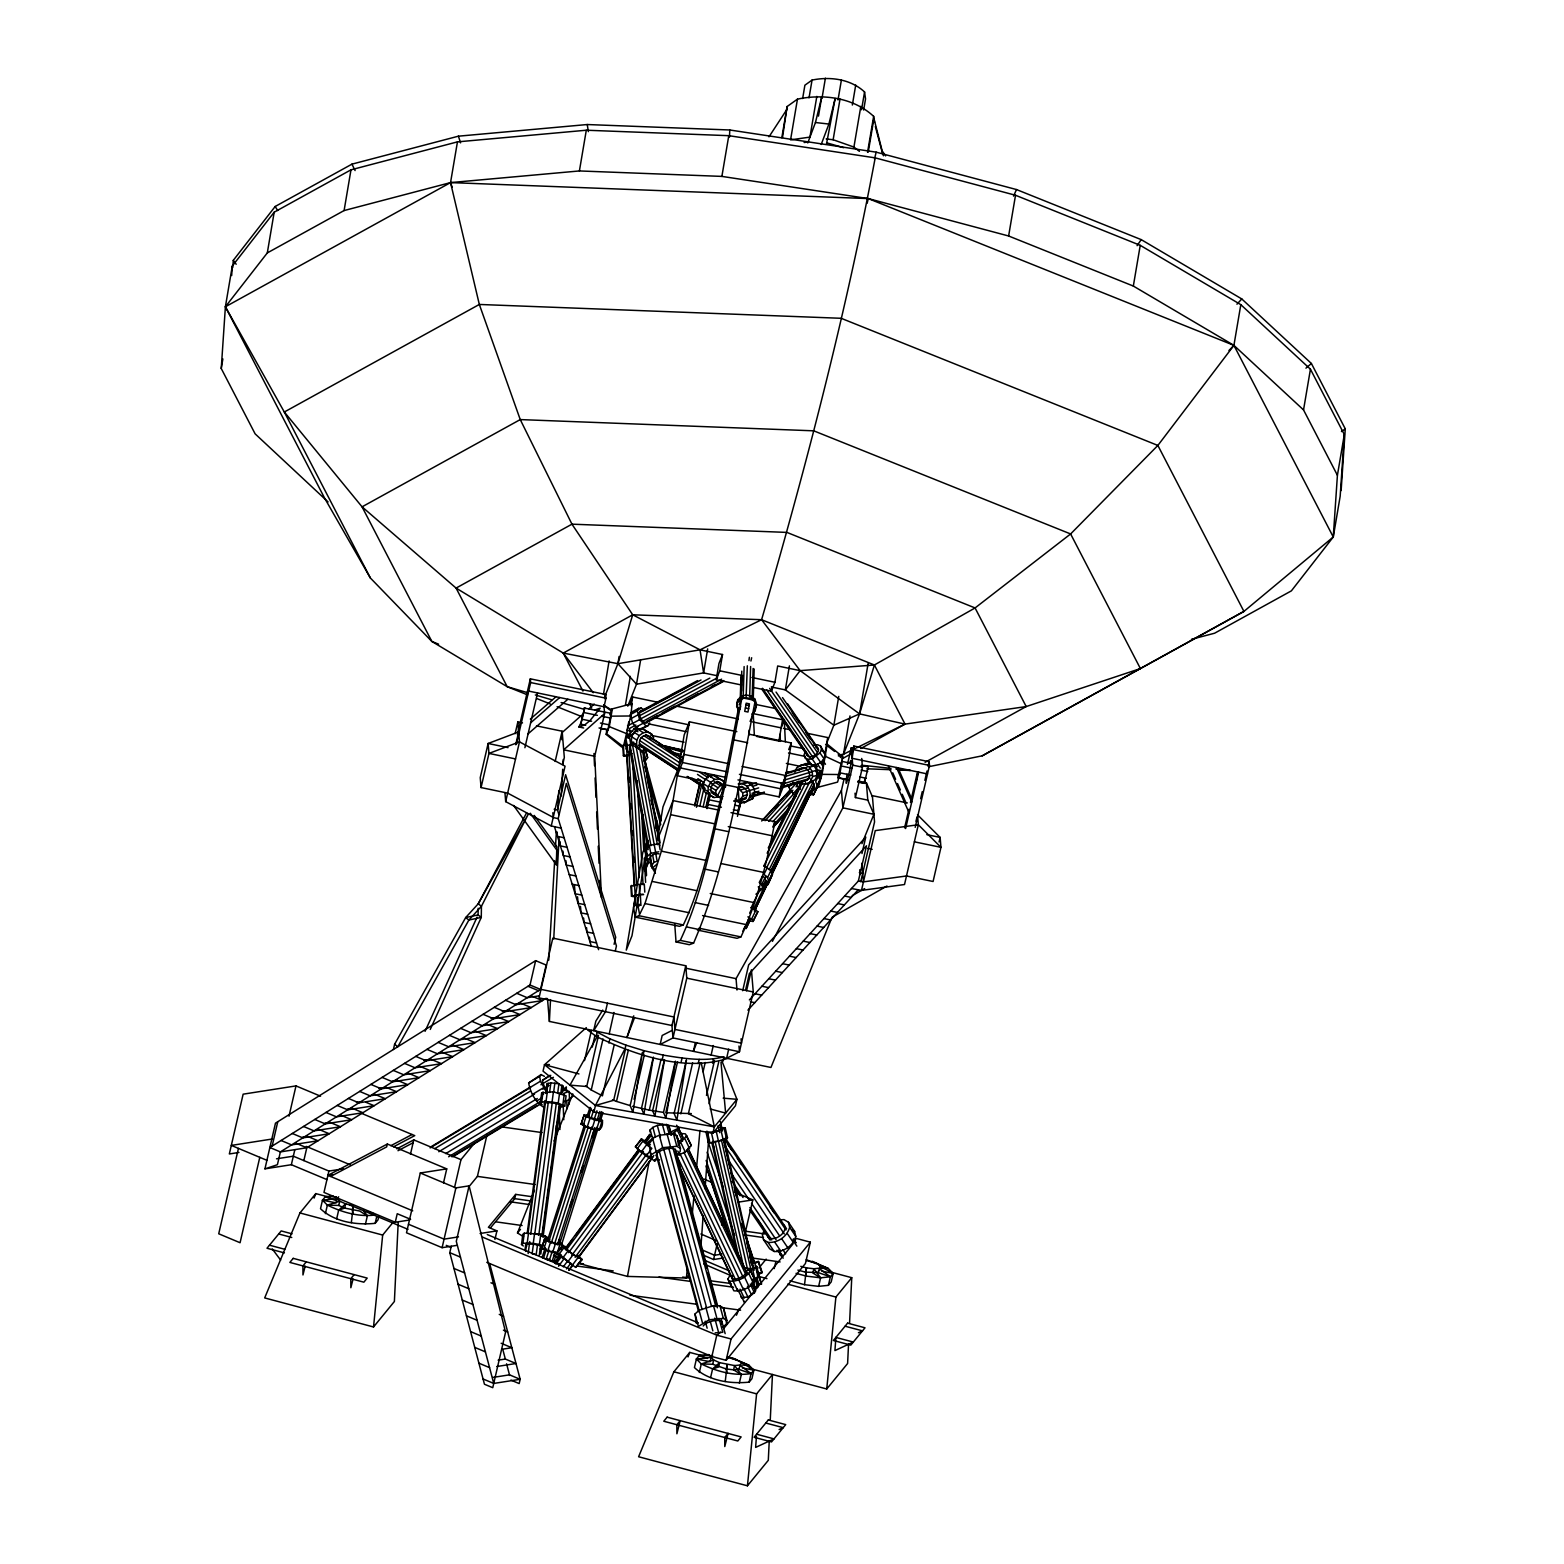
<?xml version="1.0" encoding="UTF-8"?>
<svg xmlns="http://www.w3.org/2000/svg" width="1564" height="1564" viewBox="0 0 1564 1564"><rect width="100%" height="100%" fill="white"/><g stroke="black" fill="none" stroke-linecap="round" stroke-linejoin="round"><path stroke-width="1.5" d="M430.256 1029.425L481.282 917.403L478.076 914.92L478.173 908.254M738.267 708.629L738.169 711.288L736.742 704.211L737.837 699.714L741.297 696.312L746.165 694.963L751.15 696L754.923 699.147L756.448 703.565L755.236 710.74L751.795 714.122M736.644 706.869L737.837 699.714M740.222 699.89L740.965 676.469M740.886 699.264L741.786 671.152M737.758 702.373L741.219 698.991L741.297 696.312M741.61 691.092L742.059 677.036M743.154 697.036L744.132 666.577M741.219 698.991L746.087 697.642L747.338 665.814M749.664 696.86L750.622 666.499M756.35 706.244L754.826 701.825L751.072 698.678L751.15 696M752.128 698.893L753.105 668.454M753.086 683.703L753.222 679.011M753.222 699.479L754.18 669.021M754.826 701.825L754.923 699.147M755.236 710.74L755.334 708.081M729.489 137.046L729.762 129.988L587.262 124.534L458.408 136.185L351.959 164.142L275.166 206.487L233.271 260.367L232.782 267.483M653.732 737.973L651.641 734.063L642.628 728.746L638.073 729.313L634.046 732.226L631.602 736.703L631.406 741.532L636.568 744.933L638.679 748.843L642.491 750.779L647.046 750.212M636.568 744.933L636.783 740.085L639.226 735.608L643.254 732.695L647.809 732.148L651.641 734.063M718.502 796.956L713.966 797.523L704.953 792.205L702.862 788.295L703.077 783.447L705.52 778.97L709.548 776.057L714.083 775.509L723.096 780.827L725.188 784.737C712.402 837.053 703.37 891.363 680.281 940.394L676.019 941.919L674.749 924.226M710.134 795.587L708.042 791.677L708.257 786.829L710.701 782.371L714.728 779.458L719.264 778.892L723.096 780.827M722.724 792.01L719.714 797.503L715.804 793.652L715.941 790.465L720.202 785.597L723.194 785.226L725.442 787.337M398.194 1222.833L394.382 1301.502L373.522 1326.976L264.687 1297.925L299.956 1212.96L315.811 1193.606L329.613 1197.281M769.234 1441.246L768.295 1460.326L747.436 1485.8L638.601 1456.749L673.889 1371.784L689.744 1352.41L703.526 1356.105M770.27 1419.799L772.46 1374.502L756.605 1393.856L747.436 1485.8M848.529 1344.434L847.61 1363.515L826.73 1388.988L749.488 1368.363M849.565 1322.988L851.754 1277.69L828.783 1271.552M831.618 918.264L770.954 1067.469L549.394 1021.429L550.528 999.611M553.734 938.987L559.091 837.131M561.281 795.9L562.688 769.234M562.942 764.385L563.196 759.537M513.559 805.44L556.334 864.775L557.116 850.503L530.274 813.241M548.769 960.14L554.653 860.826M555.513 846.3L556.373 831.755M557.664 809.957L558.817 790.582M561.828 739.713L562.258 732.441L581.808 715.1M328.088 501.946L255.127 433.854L221.247 368.498L225.392 306.779L232.293 266.056L274.189 212.196L350.981 169.831L457.45 141.874L586.304 130.223L728.785 135.677L875.195 157.866L1015.525 195.265L1140.234 245.333L1240.819 304.667L1310.437 369.202L1344.317 434.557L1340.172 496.277L1333.271 536.999L1291.375 590.86L1214.583 633.225L1191.436 639.305M231.668 275.557L232.293 266.056M928.879 766.673L982.231 755.823L1243.927 611.407L1333.271 536.999L1337.416 475.28L1344.317 434.557M1341.13 490.568L1345.275 428.849L1311.394 363.493L1241.796 298.959L1141.212 239.624L1016.502 189.557L876.153 152.158L729.762 129.988M700.887 1247.094L703.155 1215.482M705.071 1188.738L708.57 1140.136M756.448 1436.417L755.627 1447.404L774.024 1438.88L756.605 1434.227M676.098 1155.307L680.144 1151.651L680.418 1148.367L677.036 1135.894L673.458 1133.841L659.324 1135.21L652.559 1138.24L648.513 1141.896L648.239 1145.18L644.466 1141.564L649.783 1134.389L644.622 1142.072M649.998 1131.945L650.174 1129.794L652.853 1127.39L657.31 1125.376L666.616 1124.496L668.981 1125.845L671.503 1135.171M651.602 1157.634L648.513 1141.896M668.981 1125.845L670.702 1135.014M677.036 1135.894L678.463 1145.415M722.607 1327.386L726.654 1323.731L726.928 1320.446L723.565 1307.973L719.968 1305.94L713.477 1305.686L699.088 1310.319L695.022 1313.975L696.449 1323.496M723.565 1307.973L726.654 1323.731M745.989 704.953L746.145 703.174L749.43 703.859L747.983 712.031L744.699 711.346L745.989 704.953L749.273 705.618M578.465 1263.341L627.457 1276.419L686.42 1278.042L687.3 1268.365M691.972 1217.535L693.986 1195.737M696.645 1166.685L699.988 1130.361M373.522 1326.976L382.672 1235.052L392.76 1222.716M826.73 1388.988L835.899 1297.045L851.754 1277.69M580.694 724.425L584.662 707.866L580.694 724.425L585.132 725.344M630.605 703.976L632.188 703.605L630.722 715.98L623.371 746.712L621.788 747.084L606.206 734.435L606.793 729.586M600.635 728.57L607.888 729.802L611.25 713.38L584.056 708.003M606.206 734.435L609.315 726.654L612.326 708.903L609.764 714.787M824.756 755.51L822.019 770.857L818.93 778.637M827.18 744.132L842.761 756.781L839.751 774.532L837.581 782.098L816.779 787.611L818.363 787.239L822.058 774.356L827.18 744.132L825.597 744.503M848.802 780.143L837.718 777.836L841.686 761.257L852.165 763.701M857.659 781.98L864.306 783.369L864.872 778.657M864.306 783.369L868.274 766.79L861.021 765.558M748.941 660.594L749.371 657.271M523.334 1246L521.477 1244.494L522.845 1234.27L524.253 1233.175L540.792 1234.231L547.283 1237.202L545.856 1238.297M542.141 1104.634L540.284 1103.148L541.652 1092.904L553.421 1091.789L566.09 1095.836L564.721 1106.08L558.993 1107.586M521.477 1244.494L522.904 1243.4L524.253 1233.175M540.284 1103.148L541.691 1102.053L543.06 1091.809M525.015 1249.753L525.66 1244.944M527.244 1232.921L544.839 1100.665M545.797 1093.451L547.087 1083.832L550.86 1082.855L558.915 1083.813L557.644 1093.373M525.621 1251.435L526.579 1244.221M528.182 1232.197L545.465 1102.366M548.026 1083.129L546.735 1092.747L540.499 1081.193L539.639 1076.345L541.085 1074.585L544.448 1076.364M522.904 1243.4L527.205 1243.009L528.573 1232.764M541.691 1102.053L546.012 1101.642L547.38 1091.398M528.143 1253.566L529.746 1241.542M530.704 1234.328L548.299 1102.092M549.59 1092.474L550.86 1082.855M527.205 1243.009L533.265 1243.38L534.614 1233.155M546.012 1101.642L552.072 1102.034L553.421 1091.789M533.422 1244.201L532.131 1253.82L536.198 1254.543L537.488 1244.924M534.692 1234.582L552.288 1102.288M553.578 1092.669L554.849 1083.109M538.759 1235.306L556.354 1102.991M544.057 1245.941L539.424 1244.475L540.792 1234.231M564.721 1106.08L558.231 1103.109L559.599 1092.865M539.248 1255.521L540.538 1245.902M541.809 1236.283L559.404 1104.028M560.694 1094.409L561.965 1084.79M543.373 1228.366L544.331 1221.152M544.976 1216.342L545.934 1209.128M546.579 1204.319L547.537 1197.105M548.182 1192.296L548.808 1187.487M549.785 1180.273L550.743 1173.059M551.369 1168.249L552.014 1163.44M552.972 1156.226L553.617 1151.417M554.575 1144.203L555.22 1139.394M555.846 1134.584L556.823 1127.37M557.449 1122.561L558.407 1115.347M559.052 1110.538L559.697 1105.728M540.792 1254.093L541.75 1246.879M543.04 1237.261L560.635 1105.005M562.219 1092.982L563.196 1085.768M544.604 1241.855L545.425 1235.716M562.864 1104.595L564.233 1094.35M847.062 774.141C842.625 804.58 855.332 748.218 849.623 763.037M653.4 1057.362L643.899 1114.213L641.475 1108.368L653.263 1057.323M221.247 368.498L222.87 358.918M527.615 694.885L507.205 686.694L431.86 641.455L370.355 577.976L324.745 498.388L225.392 306.779L267.307 252.918L274.189 212.196M267.307 252.918L344.1 210.554L350.981 169.831M741.492 684.993L716.195 679.734L719.753 670.8L722.529 654.514L700.046 649.842L632.716 614.789L571.955 524.175L520.245 419.582L479.327 304.452L450.549 182.597L457.45 141.874M344.1 210.554L450.549 182.597L579.403 170.945L586.304 130.223M603.45 694.455L609.119 660.907M619.109 656.489L617.897 663.683L604.506 697.309M625.424 705.149L630.312 676.332M631.172 705.911L632.677 697.016L658.522 702.392M579.403 170.945L721.884 176.4L728.785 135.677M640.575 660.184L636.509 684.191L627.77 706.166M635.629 895.898L633.635 907.628L635.121 917.11L679.441 926.318L683.312 924.93C702.373 884.989 710.291 840.748 720.867 798.011M648.122 840.474L631.973 935.819L626.265 950.11L642.824 852.38L647.711 840.142M647.144 865.635L648.337 858.636M656.078 828.294L657.291 821.217L655.746 825.166M657.779 837.581L662.98 806.926L683.898 754.376L728.941 763.74M781.824 137.691L787.103 106.547L797.464 99.138C823.485 93.644 853.651 97.672 873.65 116.362L874.491 122.363M782.528 137.397L787.103 106.547M635.121 917.11L638.992 915.722L644.974 903.562L661.396 851.148L670.663 814.668L684.172 735.002L689.431 721.806L736.839 731.659M700.907 780.632L677.271 775.724L682.53 762.528L689.431 721.806M797.464 99.138L790.563 139.861L809.937 137.104L816.838 96.382M707.671 648.884L703.605 672.911L636.509 684.191L617.897 663.683L563.255 653.087L456.082 588.084L362.066 506.834L284.316 412.016L225.392 306.779L450.549 182.597L868.294 198.589L1008.624 235.988L1133.333 286.056L1233.918 345.37L1303.535 409.924L1337.416 475.28M802.645 98.532L804.893 85.199L812.048 80.096C829.995 76.304 850.777 79.08 864.56 91.963L865.537 98.903L863.66 110.008M809.038 97.867L812.048 80.096M716.195 679.734L718.971 663.449L722.529 654.514M818.48 116.107L821.726 96.948L815.45 122.52L807.767 142.95M822.019 98.18L825.401 78.2M675.433 1061.409L665.893 1118.162L663.507 1112.415L675.296 1061.35M838.011 99.998L841.393 80.018M859.418 151.356L853.924 147.055L833.143 139.743L840.024 99.021M738.677 707.28L721.942 793.3M852.341 105.042L855.723 85.062M853.924 147.055L860.826 106.332M861.549 109.734L864.56 91.963M752.968 687.378L771.365 691.21L772.049 687.124M771.365 691.21L774.923 682.275L777.679 665.971L800.142 670.643L874.393 664.993L975.076 607.946L1070.617 533.95L1157.868 445.447L1233.918 345.37L1240.819 304.667M867.551 152.295L873.65 116.362M868.255 152.021L873.944 118.493L883.406 155.794M438.624 644.173L431.86 641.455L362.066 506.834L520.245 419.582L813.73 430.823L1070.617 533.95L1140.41 668.571L1026.199 706.557L905.028 724.112L874.393 664.993L761.59 619.715L632.716 614.789L617.897 663.683L700.046 649.842L761.59 619.715C805.929 467.519 845.948 313.699 875.195 157.866M789.409 665.873L785.343 689.9L833.866 725.207L859.574 713.888L905.028 724.112L860.826 748.491M778.911 741.043L782.528 719.733L753.887 713.771M697.388 930.052L737.055 938.302L740.925 936.914C758.012 900.668 766.947 860.865 774.982 821.784L730.975 812.635M755.568 791.99L779.185 796.897L781.609 782.645M779.185 796.897L784.444 783.701L791.345 742.978L748.687 734.122M825.03 753.105L827.669 737.543L806.731 733.184M838.754 696.391L833.866 725.207L826.867 742.783M840.318 757.523L843.485 754.239L849.995 715.921M868.098 663.586L859.574 713.888L843.485 754.239L838.949 755.021M916.054 782.86L917.833 772.342M1008.624 235.988L1015.525 195.265M1133.333 286.056L1140.234 245.333M1303.535 409.924L1310.437 369.202M738.56 787.552L725.266 784.796L741.962 697.74L755.256 700.496C739.186 782.156 726.615 866.28 693.575 943.151L689.313 944.695L676.019 941.919M627.457 1276.419L649.021 1162.287M628.767 721.942L627.047 730.329L631.797 731.326M750.935 661.025L751.658 657.74M609.217 1033.863L613.987 1012.475M695.354 1042.621L693.419 1051.36L696.782 1042.543M711.131 1055.035L713.262 1045.534M728.687 1049.092L726.654 1058.261L739.459 1051.751L753.262 991.967L751.424 969.817L746.575 990.774M238.432 1148.387L218.725 1233.781L240.074 1242.735L259.78 1157.34M264.942 1168.855L275.479 1123.148L535.65 960.648L546.149 965.047L540.538 989.406L280.367 1151.906L277.415 1164.711L264.942 1168.855L291.354 1164.711L326.954 1179.608M272.136 1146.08L277.766 1121.72M289.008 1116.188L295.987 1085.905L320.561 1096.188M291.354 1164.711L294.814 1149.775M303.846 1160.586L306.798 1147.761L546.188 998.243M343.337 1168.816L328.909 1171.065L323.983 1192.413L395.262 1222.246L409.69 1219.998M333.093 1195.952L325.292 1196.773L322.477 1200.194L320.503 1208.737C334.461 1222.031 356.533 1225.238 375.165 1223.341L377.98 1219.9L378.977 1215.639M325.39 1213.664L327.365 1205.121L322.477 1200.194L337.198 1198.591L338.665 1196.812M375.204 1214.993C358.782 1217.163 342.047 1212.296 327.365 1205.121L338.762 1205.433L339.759 1201.172L337.198 1198.591L336.201 1202.872L322.477 1200.194M336.69 1218.767L338.645 1210.223L345.644 1203.83L353.288 1205.883L351.333 1222.677M353.288 1205.883L352.311 1210.145L353.308 1214.133M393.405 1049.503L394.617 1044.244L465.681 917.56L478.232 903.797L528.476 813.788L481.438 906.299L468.887 920.043L397.823 1046.727L394.617 1044.244M365.409 1224.338L367.384 1215.814L363.337 1210.38M443.511 1182.853L446.737 1168.875L387.344 1144.027L386.679 1146.881L330.591 1176.46M375.165 1223.341L376.65 1216.929M552.835 812.733L553.226 817.405L507.655 793.104L481.067 787.572L488.965 753.418L488.124 743.487L518.662 731.932L515.709 744.738M410.452 1154.271L413.776 1139.882L460.969 1159.647L474.361 1143.304M395.262 1222.246L397.236 1213.723L410.628 1219.314M515.143 733.633L517.84 722.001L522.493 722.959M517.43 734.728L530.333 678.835L605.679 694.475L605.972 698.209L604.017 706.752L528.671 691.092M516.355 744.464L530.646 682.549L530.333 678.835M561.163 828.177L551.251 825.948L505.68 801.628L519.483 741.864L518.818 733.79M446.737 1168.875L420.305 1173L406.503 1232.784L442.104 1247.681L456.512 1245.433M524.898 747.729L537.547 692.93M454.518 1187.584L460.969 1159.647M442.104 1247.681L455.906 1187.897L469.102 1185.844L505.563 1332.196L492.758 1387.698L484.449 1384.238L449.787 1252.666L451.253 1246.254M555.161 761.473L562.141 731.209L536.491 725.872M562.727 764.464L564.33 757.484L562.141 731.209M551.251 825.948L565.054 766.164L519.483 741.864L488.965 753.418L515.553 758.931M469.102 1185.844L456.297 1241.347L493.735 1383.436L520.167 1379.311L489.649 1263.516M558.915 814.57L557.488 809.937L565.621 774.727L615.708 937.286L614.085 944.324M598.601 949.68L558.211 818.617L566.344 783.427L616.431 945.966L615.356 950.658M468.477 1187.272L477.411 1176.382L487.088 1134.447M296.28 1143.362L306.798 1147.761L280.367 1151.906L269.868 1147.507L530.02 985.007L535.65 960.648M604.682 698.756L605.679 694.475M601.514 897.814L594.731 756.272L604.584 713.575L603.86 704.875M494.947 1239.411L496.922 1230.868L488.379 1227.31L515.69 1194.388L532.503 1196.773M586.324 1027.626L544.507 1064.732L543.04 1071.145L593.968 1111.906L712.891 1133.274L735.451 1105.728L736.937 1099.316L721.942 1061.037M515.69 1194.388L514.712 1198.669L490.431 1227.916M584.486 1060.627L591.446 1030.461M592.267 1047.098L594.946 1035.505M727.104 1058.593C684.133 1071.946 635.531 1055.211 596.158 1036.424L597.155 1032.142L593.714 1029.523M598.504 1035.485L586.715 1086.53L569.98 1085.123L597.878 1035.251M607.458 1003.169L605.483 1011.713L593.694 1030.637L595.825 1021.175L602.727 1010.07M614.222 1044.811L602.433 1095.856L591.251 1089.991L603.02 1038.946M608.904 1043.09L609.901 1038.828L597.155 1032.142M593.968 1111.906L595.434 1105.494L624.896 1049.014M624.935 1049.424L625.913 1045.143L609.901 1038.828M625.463 1049.249L613.674 1100.294L595.434 1105.494L544.507 1064.732L549.375 1064.517M630.155 1105.592L642.472 1052.22L632.912 1112.239L630.155 1105.592L616.509 1101.408L628.298 1050.363M694.69 805.147L700.105 781.785M694.748 806.086L699.616 785.089M696.449 807.259L701.317 786.262M699.87 806.007L704.191 787.318M643.136 1054.977L644.114 1050.715L625.913 1045.143M634.104 1099.336L644.27 1055.25M703.155 806.672L706.4 792.674M705.97 806.789L709.215 792.792M707.006 808.647L710.252 794.629M632.482 1106.295L649.295 1110.166L661.083 1059.121M662.276 1059.395L663.253 1055.114C683.233 1058.359 704.093 1061.917 724.054 1056.795L723.076 1061.076M671.953 1025.515L685.755 965.75L552.815 938.126L539.013 997.891L671.953 1025.515L672.989 1037.929L660.164 1044.459L662.178 1035.466L672.344 1030.285M685.755 965.75L686.792 978.165L672.989 1037.929L739.459 1051.751L738.99 1046.023M677.583 1061.721L665.795 1112.766L691.347 1113.588M681.063 1062.347L682.041 1058.085M680.848 1113.92L692.637 1062.855M698.189 1063.657L699.186 1059.395M700.183 1062.64L688.395 1113.685L714.357 1126.862L712.891 1133.274M703.077 1071.77L705.227 1062.484M712.519 1063.227L713.516 1058.945M706.459 1095.406L714.494 1060.588M709.078 1103.734L718.717 1061.976M742.685 990.716L748.648 964.91L865.772 837.111L861.979 853.533M745.578 990.012L749.371 973.59L866.495 845.792L858.382 881.001L749.352 999.943M702.529 1254.817L713.575 1259.528L717.25 1243.615M721.551 1224.983L723.154 1217.985M708.961 1354.58L699.206 1355.577L696.41 1359.018L694.436 1367.562C708.394 1380.856 730.447 1384.062 749.097 1382.146L751.913 1378.725L753.887 1370.181L748.98 1365.255L728.863 1356.985M699.323 1372.488L701.298 1363.945L696.41 1359.018L711.112 1357.415L712.578 1355.617L699.206 1355.577L707.475 1358.451M736.996 990.032L736.058 978.653L841.432 790.465L844.169 778.598M847.453 764.366L851.285 747.768L855.156 748.569M794.629 1241.933L796.076 1238.356L810.348 1242.168L805.421 1263.516L726.126 1360.328L711.855 1356.516L716.781 1335.167L720.672 1332.235M851.872 754.591L853.827 746.048L929.172 761.707L929.485 765.422L915.194 827.336M853.827 746.048L852.165 758.305L927.511 773.965M742.157 1365.059L748.98 1365.255L738.579 1360.68L753.887 1370.181L751.072 1373.603C734.024 1376.242 716.547 1371.452 701.298 1363.945L712.695 1364.258L713.673 1359.976L711.112 1357.415L710.134 1361.677L696.41 1359.018M710.603 1377.571L712.578 1369.047L719.557 1362.655L734.572 1365.568L739.674 1365.04L751.072 1373.603L749.097 1382.146M851.285 747.768L852.732 765.148L842.879 807.845L772.421 941.352M745.285 1232.491L752.812 1199.881L734.982 1192.276M861.959 843.68L873.905 814.277L867.805 800.142L855.41 797.562L862.429 767.162L861.705 758.462M726.126 1360.328L731.053 1338.979L810.348 1242.168M725.246 1381.501L727.221 1364.688L726.224 1368.969L727.221 1372.957M712.695 1364.258L726.224 1368.969L733.594 1369.829L738.677 1369.302L741.141 1363.241M739.342 1383.163L741.316 1374.619L734.572 1365.568L733.594 1369.829L741.316 1374.619M860.747 881.705L874.55 821.941L872.36 795.665L907.335 802.938M774.219 1268.619L775.705 1262.207M851.481 888.508L861.471 890.405L875.273 830.621L918.322 824.736L940.961 847.336L933.082 881.49L906.494 875.977L863.445 881.861L858.382 881.001M904.618 827.825L908.899 809.311M910.463 802.488L917.286 772.948M905.615 828.549L918.654 772.127M789.898 1280.779L804.541 1284.689L806.516 1267.876L800.768 1266.351M920.629 798.715L922.271 791.599M924.871 780.338L927.022 771.013M928.097 766.36L929.172 761.707M916.015 821.198L916.993 816.936M797.875 1270.105L805.519 1272.158L817.972 1272.49L820.435 1266.429L833.182 1273.37L831.207 1281.913L828.392 1285.334L818.637 1286.351L804.541 1284.689M819.438 1270.711L820.435 1266.429L817.874 1263.868L828.275 1268.443L833.182 1273.37L830.367 1276.791L828.392 1285.334M818.637 1286.351L820.611 1277.808L813.867 1268.756L806.516 1267.876L805.519 1272.158L806.516 1276.146L820.611 1277.808L830.367 1276.791L818.969 1268.228L813.867 1268.756L812.889 1273.018L820.611 1277.808M939.084 841.96L940.14 837.405L917.501 814.805M706.361 807.317L709.685 793.456M706.987 807.669L710.212 794.141M874.511 159.02L876.153 152.158M737.367 813.769L740.143 802.215M737.465 816.369L741.238 800.592M867.16 203.242L868.294 198.589L721.884 176.4M821.217 144.455L828.9 124.045L835.156 98.473L826.535 143.751M739.928 709.254L740.671 706.302M305.156 1266.214L302.966 1274.953L302.927 1265.921L306.27 1261.835M353.053 1279L350.844 1287.739L350.805 1278.707L354.148 1274.621M631.856 753.594L628.024 751.971L626.343 749.176L627.281 745.95L625.815 737.973L633.87 733.614M652.051 863.758L648.2 862.116L646.538 859.32L645.072 851.344L646.01 848.138L649.295 845.362L659.031 843.798L660.125 849.78M646.538 859.32L647.476 856.114L646.01 848.138M655.433 873.338L651.23 866.241L654.006 862.311L657.154 861.256L655.844 854.139M874.393 664.993L859.574 713.888L800.142 670.643L761.59 619.715M558.915 1253.135L557.488 1257.749L553.48 1255.266M561.808 1243.908L597.937 1128.661M600.107 1121.74L603 1112.532M559.756 1253.937L547.713 1251.063L541.633 1248.072L544.487 1239.099L547.674 1238.708M600.381 1119.179L602.472 1120.508C603.411 1137.028 588.709 1127.585 581.085 1124.223L583.958 1115.249L587.126 1114.878M544.898 1238.473L541.633 1248.072M581.085 1124.223L584.349 1114.624M543.705 1249.382L546.579 1240.408L544.487 1239.099M583.177 1125.552L586.031 1116.579L583.958 1115.249M545.328 1247.72L542.122 1257.339L543.49 1258.218L546.442 1248.952M547.263 1241.229L584.174 1125.767M586.852 1116.97L590.039 1107.351L591.153 1108.641L588.475 1117.009L599.051 1120.02L597.937 1118.729M548.651 1242.012L585.523 1126.276M547.713 1251.063L550.567 1242.09L546.579 1240.408M587.165 1127.214L590.039 1118.24L586.031 1116.579M549.081 1250.047L546.129 1259.313L549.335 1260.349L554.067 1261.21L556.999 1252.002M551.29 1243.106L588.162 1127.37M591.114 1118.123L593.792 1109.736M549.335 1260.349L552.268 1251.141M554.458 1244.24L591.857 1126.882M594.046 1119.98L596.979 1110.772M552.561 1252.647L555.435 1243.673L562.61 1244.964L560.929 1243.028M592.033 1128.797L594.887 1119.824L602.472 1120.508M552.229 1261.053L555.161 1251.845M557.371 1244.944L594.75 1127.585M596.959 1120.684L599.892 1111.476M558.094 1243.81L559.56 1239.216M569.824 1206.997L572.013 1200.096M580.811 1172.492L583.02 1165.571M591.818 1137.966L594.007 1131.065M559.189 1245.1L596.842 1127.331M598.777 1120.841L601.71 1111.633M556.98 1253.702L559.834 1244.709M596.431 1129.853L599.286 1120.88M561.183 1249.46L562.61 1244.964M599.207 1130.088L602.062 1121.114M755.94 894.217L761.864 889.232L765.774 880.688M767.298 881.119L764.679 886.319L767.924 884.559L772.46 874.413L770.993 870.659L764.327 866.026M772.46 874.413L767.924 884.559M820.044 773.359L820.729 771.248L815.685 781.648L817.131 785.402L816.095 788.608L812.869 790.367L814.609 786.888M815.626 771.384L819.184 774.708L820.631 778.461L816.095 788.608M634.534 1017.695L626.929 1037.538L633.772 1015.838M314.09 1198.102L315.811 1193.606M688.004 1356.926L689.744 1352.41M629.588 704.817L632.677 697.016M645.072 870.855L648.689 861.784M657.388 839.927L673.048 800.592L719.381 810.23M523.49 1236.674L517.489 1232.96L534.438 1190.36M554.067 1141.016L572.815 1093.94M739.088 704.934L741.962 697.74M750.114 721.434L756.8 704.641L775.9 708.609M784.483 719.479L781.14 727.866L752.499 721.923M788.725 749.586L791.345 742.978M773.183 826.32L774.982 821.784M805.519 751.17L804.013 754.943L808.979 763.955L811.951 765.363L816.232 764.835L820.689 762.489L824.13 758.951L820.005 752.949L821.511 749.176L820.67 746.184L817.718 744.757L813.436 745.305M821.784 764.444L825.636 755.197L820.67 746.184M764.034 1230.692L762.372 1234.7L763.525 1239.724L769.683 1248.795L774.18 1251.493C783.72 1252.256 793.359 1245.726 795.783 1236.381L794.629 1231.376L788.491 1222.286L783.994 1219.607L779.556 1219.861M736.468 1315.207L739.244 1308.501M763.525 1239.724L768.041 1242.403C777.582 1243.165 787.22 1236.635 789.644 1227.31L788.491 1222.286M736.018 800.885L733.77 801.022L739.088 800.788L742.92 796.076L742.665 792.733L738.091 788.334L739.088 800.788L735.002 799.106M744.366 802.703L748.198 800.025L750.192 795.548L749.782 790.485L747.103 786.184L742.861 783.799L738.188 783.955L747.377 782.43L751.619 784.815L754.298 789.116L754.708 794.18L752.714 798.657L744.366 802.703L739.694 802.86L735.451 800.475M794.805 772.186L796.78 767.709L805.147 763.662L809.82 763.486L814.062 765.891L816.74 770.192L817.151 775.255L815.157 779.713L806.789 783.779L802.137 783.935L797.894 781.55M810.641 781.101L812.615 776.624L812.224 771.56L809.546 767.259L805.304 764.874L800.631 765.031M594.633 710.056L600.185 708.14L589.823 720.789L584.467 725.07L578.915 726.986L580.205 724.112L585.738 725.207M1013.531 196.087L1016.502 189.557M425.056 1031.321L477.059 917.13M796.096 786.907L798.344 782.587M786.751 814.101L799.556 787.513M751.033 908.019L760.397 888.411M749.645 913.2L752.264 907.707L757.856 911.656L752.988 921.47L750.251 920.942M742.763 931.303L749.332 918.205M753.496 909.505L765.969 883.367M771.169 872.458L808.588 794.043M744.269 928.136L746.067 928.488L750.231 919.769M754.395 911.05L767.904 882.741M769.977 878.382L810.523 793.417M746.067 928.488L750.564 919.319M754.728 910.619L810.856 792.968M753.496 920.805L751.619 919.104L755.999 909.955M813.632 789.194L811.872 792.85L813.73 794.532L810.504 794.668M752.988 921.47L757.856 911.656M813.241 795.196L818.109 785.382L813.73 794.532M768.256 847.923L801.648 781.394M771.873 841.432L802.039 781.355M767.142 853.201L802.684 782.411M763.701 866.163L805.695 782.489M766.79 867.453L809.898 781.609M767.455 867.336L763.975 874.296L767.513 877.6L768.96 881.353M762.548 887.14L761.59 884.657L765.891 876.075M769.136 869.643L813.3 781.648M767.513 877.6L814.258 784.131M761.864 889.232L766.164 880.649M770.485 872.067L813.573 786.223M817.131 785.402L820.631 778.461M649.725 722.881L648.415 725.422L638.855 729.411L632.638 723.409L630.351 714.611L631.661 712.07L638.601 708.355L641.22 708.101L644.466 710.193M645.795 725.676L639.578 719.694L637.291 710.897L638.601 708.355M795.568 796.056L790.074 790.133L788.921 786.946L789.84 785.148M526.618 812.791L478.232 903.797L481.438 906.299L481.282 917.403L468.887 920.043L465.681 917.56L478.076 914.92M670.8 1134.369L677.388 1130.205L678.502 1128.152L676.606 1125.2M675.883 1155.952L685.325 1152.121L680.692 1142.346L686.674 1135.777L685.345 1133.822L681.337 1133.548M685.325 1152.121L691.288 1145.552L686.674 1135.777M730.662 1284.982L727.886 1279.117L729.586 1275.989M727.886 1279.117L729.215 1281.072C737.27 1281.874 746.693 1277.788 750.485 1270.437L749.156 1268.482L745.168 1268.209M729.215 1281.072L733.829 1290.828C741.883 1291.629 751.326 1287.543 755.119 1280.212L750.485 1270.437M740.671 1296.497L741.551 1297.788L747.885 1296.986L754.454 1292.841L755.568 1290.789L752.46 1284.22M629.627 734.005L633.889 729.137L636.88 728.765M722.47 798.676L717.192 796.232L723.194 785.226L717.094 781.238M596.451 1128.582L594.359 1128.817M768.999 136.811L787.396 108.659M645.521 749.782L647.633 757.582L645.932 760.202L643.293 750.427M1137.087 245.685L1141.212 239.624M577.839 1255.306L582.219 1259.567L575.611 1267.387L556.706 1253.096L562.414 1245.394L566.637 1247.075M655.199 1161.035L646.128 1156.07L635.395 1146.842L641.103 1139.159L645.306 1140.84M559.052 1251.044L561.906 1247.192M642.002 1139.022L635.395 1146.842M558.465 1255.11L564.174 1247.407L562.414 1245.394M637.135 1148.875L642.843 1141.173L641.103 1139.159M560.557 1254.875L554.77 1262.695L555.924 1264.025L561.711 1256.205M564.897 1249.01L638.679 1149.384M556.804 1260.662L561.124 1254.836M566.891 1247.055L572.639 1239.274M575.532 1235.404L638.874 1149.853M566.051 1250.34L639.832 1150.713M645.619 1142.893L650.937 1135.718L649.783 1134.389M562.395 1258.492L568.103 1250.789L564.174 1247.407M641.064 1152.238L646.773 1144.555L642.843 1141.173M558.524 1266.254L564.272 1258.473M568.592 1252.647L643.449 1151.554M647.77 1145.708L653.537 1137.947L650.937 1135.718M563.294 1266.82L567.615 1260.995M571.935 1255.169L646.792 1154.076M567.458 1262.324L573.167 1254.621L582.219 1259.567M646.128 1156.07L651.836 1148.387L646.773 1144.555M566.481 1268.971L570.801 1263.145M575.122 1257.319L651.426 1154.271M568.67 1270.164L653.83 1155.483M569.257 1270.085L572.131 1266.195M577.898 1258.434L652.755 1157.34M575.611 1267.387L581.319 1259.685M654.28 1161.153L657.134 1157.301M800.142 670.643L785.343 689.9L771.326 686.987M544.409 1107.644C535.65 1102.855 530.333 1092.571 528.652 1082.953L541.085 1074.585M546.872 1090.792A10.029 2.757 59 0 1 542.571 1080.255L549.668 1075.387M564.154 1089.189L563.216 1090.343L566.461 1087.742M517.489 1232.96L520.48 1229.324M555.181 1261.366L559.756 1255.794M719.831 1127.488L725.227 1127.82L727.514 1137.869L726.576 1139.022L709.958 1142.913L708.316 1142.365L706.029 1132.316L706.967 1131.163L707.886 1135.19M595.434 1105.494L714.357 1126.862L736.937 1099.316L723.174 1098.143M708.316 1142.365L709.254 1141.212M706.029 1132.316L716.332 1131.769L725.227 1127.82M686.42 1278.042L689.392 1274.406M747.905 1270.457L755.862 1267.661L756.8 1266.508L755.177 1265.98M758.951 1267.935L766.145 1259.118M752.597 1269.108L754.884 1279.157L759.087 1276.576L756.8 1266.508M723.663 1328.579L793.124 1243.771M788.921 786.946L793.163 782.293M761.648 821.002L797.132 782.391M762.685 820.396L790.485 789.879M774.884 808.529L778.149 804.952M786.321 795.978L791.228 790.602M765.07 820.709L792.889 790.191M792.968 793.867L798.637 787.669M768.628 821.374L793.163 794.453M772.831 821.726L795.724 796.604M773.711 824.795L790.074 806.848M772.87 827.258L784.307 814.688M773.887 826.633L786.966 812.283M747.905 1010.168L858.128 889.896M1236.948 304.198L1241.796 298.959M626.441 744.269L622.785 745.578L623.371 755.744L625.385 756.194M623.371 755.744L631.719 753.926M631.485 896.231L639.832 894.393L639.246 884.227L630.898 886.045L631.485 896.231L633.498 896.68M634.222 885.791L636.646 884.931M639.383 905.869L635.375 905.478L635.219 895.546M563.881 1101.603L569.511 1099.59L572.913 1096.09M1228.933 350.512L1233.918 345.37L1333.271 536.999M804.854 757.934L807.826 759.361L812.107 758.814L820.005 752.949M651.875 1154.349L662.686 1147.663L676.821 1146.314L680.418 1148.367M726.928 1320.446L723.35 1318.393L709.215 1319.762L698.404 1326.448L695.022 1313.975M588.905 708.805L594.242 704.074M604.584 713.575L563.705 749.821L594.731 756.272M530.333 719.108L555.748 696.977M530.646 722.822L559.697 697.544M528.085 733.848L567.869 699.245M1305.94 368.166L1311.394 363.493M627.281 745.95L633.752 742.138M641.592 752.03L644.876 749.254M647.476 856.114L650.761 853.338L658.835 851.774M654.847 869.154L652.325 868.079L657.193 863.993M1341.443 431.566L1345.275 428.849M528.652 1082.953L539.639 1076.345M431.058 1146.744L531.037 1086.609M529.512 1087.801L540.499 1081.193M430.12 1147.898L530.079 1087.782M542.571 1080.255L550.782 1075.328M434.792 1148.621L530.509 1091.046M540.909 1084.79L553.382 1077.283M532.444 1094.409L543.431 1087.801M438.8 1151.73L534.517 1094.155M542.845 1089.15L549.081 1085.396M445.74 1153.587L537.293 1098.514M536.667 1101.017L542.161 1097.713M448.633 1156.774L540.186 1101.701M451.8 1156.774L537.117 1105.455M452.934 1156.676L540.323 1104.125M852.204 895.683L864.677 888.587M832.185 917.188L886.984 886.026M982.231 755.823L1243.927 611.407L1157.868 445.447L841.158 318.294L479.327 304.452L284.316 412.016L370.355 577.976M582.961 691.092L563.255 653.087L632.716 614.789M841.882 758.931L852.419 753.125M925.086 762.313L1026.199 706.557L975.076 607.946L786.907 532.405L571.955 524.175L456.082 588.084L507.205 686.694L528.3 692.891M636.02 710.877L641.22 708.101M630.351 714.611L637.291 710.897M639.715 711.561L697.583 680.594M641.436 711.405L649.998 706.811M654.28 704.523L690.721 685.012M638.855 713.243L701.024 679.969M630.703 718.756L637.643 715.041M639.089 715.98L709.821 678.111M627.496 725.931L631.778 723.624M632.638 723.409L639.578 719.694M640.36 719.029L717.524 677.74M629.451 728.492L635.883 725.051M642.315 721.61L721.649 679.147M635.61 727.299L642.569 723.585M647.046 721.141L657.76 715.413M662.041 713.106L674.905 706.224M685.619 700.496L698.482 693.595M711.346 686.713L715.647 684.426M633.733 728.726L638.014 726.439M644.446 722.979L723.78 680.536M646.186 722.822L723.35 681.513M641.475 729.137L648.415 725.422M412.72 1210.829L327.932 1175.346L387.344 1144.027M390.863 1145.689L412.094 1134.506M393.542 1146.803L414.753 1135.62L360.737 1113.021M396.787 1148.836L413.776 1139.882M397.999 1150.713L413.111 1142.756M756.038 1262.95L758.599 1261.601L762.215 1272.588L759.654 1273.937M670.487 1132.16L678.502 1128.152L682.823 1137.263A8.133 2.991 -25.4 0 1 678.874 1141.583M843.485 754.239L851.989 750.094M856.231 748.003L905.028 724.112M858.401 1332.743L862.507 1330.847L845.088 1326.213M779.107 1429.555L783.212 1427.658L765.793 1423.025M563.548 1093.431L569.179 1091.398L569.511 1099.59M338.645 1210.223L344.647 1208.092L359.661 1211.025L367.384 1215.814M712.578 1369.047L718.58 1366.916L719.557 1362.655L713.673 1359.976L701.298 1363.945M327.365 1205.121L339.759 1201.172L345.644 1203.83L344.647 1208.092L338.762 1205.433M742.861 783.799L747.377 782.43M805.304 764.874L809.82 763.486M737.309 787.748L741.903 786.34M785.539 773.124L803.916 767.553M738.091 788.334L742.685 786.927M749.586 784.854L756.468 782.762M786.321 773.711L806.985 767.435M747.103 786.184L751.619 784.815M809.546 767.259L814.062 765.891M740.886 789.898L747.748 787.826M752.323 786.438L756.878 785.05M784.307 776.741L809.448 769.117M749.782 790.485L754.298 789.116M812.224 771.56L816.74 770.192M742.665 792.733L749.508 790.661M754.083 789.273L758.657 787.885M783.799 780.26L811.208 771.951M742.92 796.076L747.494 794.688M752.069 793.3L758.911 791.228M781.765 784.287L811.481 775.294M750.192 795.548L754.708 794.18M812.615 776.624L817.151 775.255M741.61 799.028L746.184 797.64M753.046 795.548L764.464 792.088M782.743 786.555L810.172 778.246M752.01 796.037L763.428 792.577M781.707 787.044L799.986 781.492M739.088 800.788L745.93 798.696M750.505 797.327L764.209 793.163M780.221 788.315L807.63 780.006M748.198 800.025L752.714 798.657M739.694 802.86L744.21 801.491M806.789 783.779L811.325 782.391M750.896 1262.93L758.599 1261.601M611.387 709.118L632.188 703.605M719.948 797.405L722.979 796.604M629.099 754.63L626.695 755.51L628.024 755.803M643.645 894.628L640.321 894.784L640.869 904.266L635.766 905.048L635.199 895.351M715.159 1332.86L722.803 1332.313L719.01 1318.296M752.01 1263.008L754.65 1262.832M758.188 1272.881L762.215 1272.588M539.267 995.818L527.244 997.695L516.746 993.296M515.924 1003.932L520.714 1003.189L531.232 1007.587L504.801 1011.713L494.302 1007.314M502.298 1011.321L509.493 1010.188L520.01 1014.586L493.579 1018.711L483.081 1014.313M491.076 1018.32L498.271 1017.206L508.789 1021.605L482.357 1025.73L471.859 1021.331M423.746 1060.392L428.536 1059.63M295.987 1085.905L243.143 1094.174L229.341 1153.958L238.96 1152.453M392.486 1081.037L397.276 1080.294L407.793 1084.673L381.362 1088.818L370.863 1084.419M378.859 1088.427L383.649 1087.664M356.416 1102.444L361.206 1101.682M347.599 1109.072L352.389 1108.329L362.907 1112.727L336.475 1116.852L325.977 1112.454M325.156 1123.089L329.945 1122.346L340.463 1126.745L314.032 1130.87L303.533 1126.471M272.156 1139.022L231.316 1145.415L266.897 1160.312M302.712 1137.106L307.502 1136.363L318.02 1140.762L291.588 1144.887L281.09 1140.488M276.515 1158.807L293.328 1156.187L328.909 1171.065M327.932 1175.346L332.741 1174.584M458.487 1236.889L444.078 1239.138L408.478 1224.241M480.109 1233.507L496.922 1230.868M738.404 1202.13L752.812 1199.881M721.766 1254.132L714.553 1255.247L701.317 1249.597M713.575 1259.528L723.174 1258.023M502.239 1349.224L511.839 1347.738L501.164 1343.261M498.114 1360.172L505.328 1359.057L516.003 1363.515L496.785 1366.525M492.68 1377.473L509.493 1374.834L520.167 1379.311L519.17 1383.573L510.881 1380.093M804.111 142.52L808.51 141.894M861.471 890.405L904.52 884.52L918.322 824.736L917.657 816.662M644.466 1141.564L650.448 1144.828M651.817 1158.611L639.93 1150.596M566.383 1247.72C565.836 1249.636 579.794 1259.567 577.683 1255.814M560.694 1255.423L572.541 1264.924M822.449 770.661L819.634 771.013L821.843 771.502M637.232 895.116L640.321 894.784M631.661 712.07L634.28 711.816M540.186 1248.932L544.487 1248.541M640.927 884.149L644.309 884.012L644.779 892.145M639.832 894.393L643.215 894.256M611.465 716.156L630.722 715.98M336.436 1196.792L325.292 1196.773L335.615 1200.35M822.058 774.356L839.751 774.532M821.452 1268.267L828.275 1268.443L806.242 1259.665M866.847 768.784L891.011 769.723M898.264 769.996L910.326 770.466L895.859 768.902M655.199 1159.686L659.519 1159.862M589.198 1115.894L587.106 1116.149L588.475 1117.009M581.495 1123.597L584.271 1123.851M549.746 1239.744C542.767 1239.705 563.079 1246.43 558.485 1242.578M556.725 1252.842L548.788 1250.946M862.096 765.265L891.03 768.374M815.45 122.52L828.9 124.045M826.183 138.961L833.143 139.743M826.691 142.832L843.641 147.7M544.839 1258.649L549.687 1259.294M578.7 1263.184L583.528 1263.829M682.686 1277.065L689.939 1278.042M709.274 1280.623L731.053 1283.536M752.812 1286.449L757.641 1287.094M555.513 1263.126L560.323 1263.771M577.175 1266.058L613.244 1270.926M658.933 1277.123L690.213 1281.346M711.855 1284.279L733.496 1287.211M629.96 1295.207L697.309 1304.337M721.356 1307.582L740.593 1310.182M501.242 1126.823L542.082 1132.59M477.411 1176.382L535.064 1184.515M514.106 1198.571L531.525 1201.035M745.461 1231.22L764.757 1233.937M510.255 1201.817L529.414 1204.534M744.327 1234.837L763.486 1237.554M495.749 1221.816L522.102 1225.531M751.385 1257.886L780.123 1261.933M649.295 1110.166L663.449 1112.395M552.072 1102.034L558.231 1103.109M533.265 1243.38L539.424 1244.475M821.726 1271.141L833.182 1273.37M742.431 1367.953L753.887 1370.181M796.584 786.242L799.321 786.77M719.753 670.8L742.744 675.589M751.932 677.486L774.923 682.275M717.622 675.824L703.605 672.911L700.046 649.842M746.087 697.642L751.072 698.678M745.442 707.984L748.726 708.668M677.31 706.302L738.384 718.99M783.466 728.355L790.446 729.802M530.646 682.549L605.972 698.209M854.139 749.782L929.485 765.422M756.565 736.409L780.416 741.375M653.83 717.524L689.489 724.934M791.736 746.184L803.642 748.648M838.324 755.862L842.761 756.781L838.226 754.219M734.396 739.987L747.69 742.744M852.732 765.148L862.429 767.162M648.219 723.8L686.264 731.698M788.51 752.949L805.147 756.409M584.095 712.578L597.389 715.334M601.827 716.253L610.683 718.091M841.119 765.969L852.204 768.276M861.08 770.114L867.727 771.502M582.707 719.381L591.583 721.219M600.439 723.057L609.295 724.894M839.731 772.792L850.816 775.079M859.672 776.917L866.319 778.305M650.819 735.276L684.113 742.196M786.36 763.428L800.631 766.399M817.268 769.859L822.019 770.857M858.089 781.042L866.358 782.743L872.458 796.897M599.032 727.964L607.888 729.802M838.324 777.699L849.408 779.986M858.265 781.844L864.912 783.212M578.915 726.986L583.646 727.983M658.151 744.816L681.943 749.762M786.555 771.502L791.325 772.499M664.368 746.517L683.39 750.466M742.04 766.458L785.832 775.568L780.573 788.764L737.954 779.908M671.914 752.46L681.239 754.395M682.53 762.528L727.573 771.893M739.42 774.356L784.444 783.701M678.659 767.592L726.126 777.445M873.905 814.277L842.879 807.845L841.432 790.465M508.065 747.631L488.124 743.487L480.246 777.64L481.067 787.572M926.846 834.648L940.14 837.405L940.961 847.336L914.373 841.823M720.808 802.254L708.863 799.771L707.084 804.248L721.415 807.22M735.119 805.225L739.889 806.222L738.11 810.68L733.34 809.702M867.512 848.353L872.184 849.33M670.663 814.668L714.983 823.876M728.277 826.633L772.596 835.841M715.237 828.9L728.531 831.657M554.145 809.233L557.488 809.937M859.32 872.653L862.663 873.338M553.187 817.581L558.211 818.617M661.396 851.148L705.716 860.356M721.336 863.602L763.33 872.341M564.096 837.737L557.449 836.369L557.097 832.028M844.599 896.035L851.246 897.404M705.012 869.154L718.306 871.91M567.048 847.317L560.401 845.928L560.049 841.588M837.698 903.542L844.345 904.93M570 856.877L563.353 855.488L562.981 851.148M830.816 911.069L837.463 912.438M652.618 881.51L696.938 890.718M710.232 893.494L754.552 902.702M572.952 866.436L566.305 865.048L565.933 860.708M823.935 918.576L830.582 919.964M569.237 874.608L575.884 875.996M817.034 926.103L823.681 927.491M695.315 902.643L708.609 905.419M572.189 884.168L578.836 885.556M810.152 933.61L816.799 934.998M644.974 903.562L689.274 912.77M702.568 915.546L746.888 924.754M581.788 895.116L575.141 893.728L574.418 885.048M803.251 941.137L809.898 942.525M638.992 915.722L683.312 924.93M698.932 928.175L740.925 936.914M584.741 904.676L578.093 903.288L577.546 896.778M796.369 948.644L803.016 950.032M686.87 926.983L700.164 929.739M587.673 914.236L581.026 912.848L580.498 906.338M789.488 956.171L796.135 957.559M680.281 940.394L693.575 943.151M590.625 923.796L583.978 922.428L583.607 918.068M782.587 963.698L789.234 965.066M593.577 933.356L586.93 931.988L586.559 927.628M775.705 971.205L782.352 972.593M596.51 942.916L589.863 941.548L589.511 937.188M768.804 978.732L775.451 980.1M685.794 968.194L736.058 978.653M761.922 986.239L768.569 987.627M686.792 978.165L753.262 991.967M755.021 993.766L761.668 995.134M750.349 1001.742L754.786 1002.661M540.988 989.367L673.928 1016.991L674.964 1029.405L741.434 1043.208L741.062 1038.789M634.828 895.977L636.137 896.27M637.35 897.345L637.78 904.618L641.064 905.361M644.114 1050.715L663.253 1055.114M544.507 1064.732L578.973 1073.94M710.212 1108.974L725.637 1113.099L720.984 1062.269M806.535 1260.545L816.995 1263.341L811.99 1261.19M796.056 1273.35L806.516 1276.146M757.778 1276.185L766.966 1278.648M787.65 1284.161L835.899 1297.045M299.956 1212.96L382.672 1235.052M731.053 1338.979L716.781 1335.167L482.69 1237.202M292.057 1233.84L281.188 1230.927L266.994 1248.248L284.413 1252.901M278.685 1233.976L291.745 1237.476M727.24 1357.356L737.7 1360.152L732.695 1358.002M269.497 1245.198L284.726 1249.265M673.889 1371.784L756.605 1393.856M664.329 745.657L683.018 751.033M666.068 746.673L680.066 750.72M663.84 746.673L682.53 752.069M535.318 694.963L551.721 699.792M561.105 702.549L584.525 709.45M590.039 1118.24L594.887 1119.824M588.26 1127.097L591.446 1128.133M550.567 1242.09L555.435 1243.673M725.892 1137.341L727.514 1137.869M757.465 1276.029L759.087 1276.576M817.972 1272.49L830.367 1276.791M366.817 1211.201L373.014 1213.351M738.677 1369.302L751.072 1373.603M612.482 1099.824L616.509 1101.408M868.294 198.589L1233.918 345.37M536.687 698.522L550.274 703.976M557.077 706.713L582.023 716.723M677.232 754.943L681.767 756.761M609.315 726.654L627.066 733.829M530.02 985.007L540.538 989.406M527.967 986.278L538.466 990.677M531.936 996.17L542.454 1000.569L516.022 1004.694L505.524 1000.295M487.049 1024.205L497.567 1028.604L471.135 1032.748L460.637 1028.35M475.827 1031.223L486.345 1035.622L459.914 1039.747L449.415 1035.348M464.606 1038.222L475.124 1042.621L448.692 1046.766L438.194 1042.367M453.384 1045.241L463.902 1049.639L437.47 1053.765L426.972 1049.366M442.162 1052.24L452.68 1056.638L426.249 1060.783L415.75 1056.384M430.941 1059.258L441.459 1063.657L415.027 1067.782L404.529 1063.383M419.719 1066.257L430.237 1070.656L403.805 1074.8L393.307 1070.402M408.497 1073.275L419.015 1077.674L392.584 1081.799L382.085 1077.401M386.054 1087.293L396.572 1091.692L370.14 1095.817L359.642 1091.418M374.832 1094.311L385.35 1098.71L358.918 1102.835L348.42 1098.436M365.722 1102.19L374.128 1105.709L347.697 1109.834L337.198 1105.435M341.167 1115.328L351.685 1119.726L325.253 1123.871L314.755 1119.472M318.724 1129.345L329.242 1133.744L302.81 1137.888L292.312 1133.489M420.305 1173L455.906 1187.897M306.27 1146.392L350.473 1164.906M487.303 1234.563L698.346 1322.89M349.476 1204.847L407.989 1229.343M446.248 1245.355L450.745 1247.251M486.775 1262.324L711.855 1356.516M449.787 1252.666L460.461 1257.124M490.94 1282.793L495.202 1284.572M453.931 1268.443L464.625 1272.92M458.096 1284.239L468.77 1288.716M499.248 1314.366L503.53 1316.145M462.26 1300.036L472.934 1304.493M503.413 1330.162L507.674 1331.941M466.424 1315.813L477.098 1320.29M470.588 1331.609L481.262 1336.067M474.733 1347.386L485.427 1351.863M478.897 1363.182L489.571 1367.64M483.061 1378.979L493.735 1383.436M814.336 765.285L817.425 766.595M703.8 1178.963L712.715 1182.775M700.887 1233.996L716.468 1240.663M704.641 1260.33L729.059 1270.77M703.898 1264.005L730.779 1275.54M825.714 756.487L841.901 764.053M821.843 750.779L824.795 752.206M813.495 765.461L816.291 767.044L818.324 773.222M791.638 1229.578L794.629 1231.376M793.144 1241.054L796.115 1242.813L793.378 1238.805M776.937 1250.281L782.626 1256.068L778.54 1250.027M747.905 916.856L751.619 919.104M603.782 705.227L611.622 709.997M541.476 1247.837L545.484 1250.301M597.526 1128.152L599.598 1129.482M584.252 1125.122L585.62 1125.982M544.8 1248.952L546.168 1249.832M642.628 728.746L647.809 732.148M714.083 775.509L719.264 778.892M648.317 735.862L680.907 757.191M705.344 773.183L711.464 777.171M719.616 782.508L725.716 786.497M638.073 729.313L643.254 732.695M645.795 734.591L680.418 757.25M704.875 773.242L708.942 775.9M709.548 776.057L714.728 779.458M670.897 752.304L674.905 754.943M633.889 729.137L637.917 731.757M643.938 735.706L682.06 760.651M700.144 772.479L708.16 777.719M714.181 781.668L720.202 785.597M634.046 732.226L639.226 735.608M705.52 778.97L710.701 782.371M677.544 769.938L643.43 747.612A6.491 5.454 -56.8 0 1 641.24 737.602L679.402 762.567M697.485 774.395L705.501 779.634M711.522 783.584L717.544 787.513M639.656 740.574L679.812 766.829M697.876 778.657L703.898 782.587M709.919 786.536L715.941 790.465M631.602 736.703L636.783 740.085M703.077 783.447L708.257 786.829M639.52 743.76L679.675 770.016M691.718 777.894L703.761 785.773M709.782 789.722L715.804 793.652M687.593 776.487L703.644 787.005M713.692 793.574L719.714 797.503M638.894 745.031L677.036 769.977M687.065 776.546L705.149 788.354M711.17 792.303L717.192 796.232M702.862 788.295L708.042 791.677M708.785 794.141L713.966 797.523M633.498 745.442L638.679 748.843M666.088 748.218L669.959 751.052M603.743 705.423L611.407 710.994M568.103 1250.789L573.167 1254.621M587.556 1029.855L596.158 1036.424M585.581 1085.67L591.251 1089.991M827.395 745.891L834.609 751.443M607.145 734.22L623.371 746.712M547.087 1083.832L548.299 1084.83M541.652 1092.904L543.49 1094.389M745.168 926.924L746.399 928.038M761.59 884.657L759.244 882.467L762.489 876.036A6.491 4.242 26.7 0 1 762.978 883.914M779.674 1254.308L783.232 1258.14M563.255 653.087L593.245 692.715M233.271 260.367L236.184 264.257M272.292 1248.932L280.66 1260.115M534.204 815.411L556.823 846.769L556.334 864.775M821.511 749.176L825.636 755.197M787.474 703.663L817.698 747.788M782.528 697.603L818.246 749.762M792.264 712.558L799.165 722.627M806.066 732.695L810.191 738.736M776.037 692.07L817.268 752.245M822.762 760.26L825.499 764.268M816.564 756.468L820.689 762.489M769.664 688.375L815 754.571M820.494 762.587L823.231 766.595M766.712 689.919L813.436 758.11M817.542 764.131L820.298 768.139M812.107 758.814L816.232 764.835M762.509 688.258L810.602 758.462M765.5 693.38L790.231 729.489M792.987 733.496L806.731 753.555M761.942 689.333L807.278 755.529M807.826 759.361L811.951 765.363M882.858 151.904L885.615 155.931M691.288 1145.552L686.264 1135.777M678.502 1128.152L677.623 1126.862L682.823 1137.263M755.119 1280.212L749.156 1268.482M755.568 1290.789L751.58 1282.91M743.526 1300.935L744.405 1302.226L737.387 1289.01M789.644 1227.31L795.783 1236.381M725.325 1138.123L786.575 1228.737M724.523 1139.12L785.949 1229.969M792.772 1240.076L796.858 1246.137M727.807 1144.418L731.893 1150.459M737.328 1158.513L741.414 1164.554M769.996 1206.822L774.082 1212.862M787.142 1233.312L793.28 1242.403M724.23 1145.102L784.307 1233.937M727.456 1158.748L779.322 1235.462M781.668 1238.708L787.806 1247.779M731.033 1173.059L748.785 1199.295M751.502 1203.342L776.076 1239.685M782.899 1249.773L785.636 1253.82M774.669 1242.031L780.807 1251.102M732.128 1181.367L743.037 1197.516M749.86 1207.623L771.717 1239.92M757.054 1218.708L762.528 1226.782M734.611 1187.682L740.085 1195.756M749.625 1209.891L770.114 1240.174M768.041 1242.403L774.18 1251.493M275.166 206.487L277.708 210.534M626.558 743.975L624.877 741.18L626.343 749.176M645.072 851.344L646.753 854.139M589.53 703.761L591.72 707.984M351.959 164.142L355.087 170.574M684.973 1138.905L689.607 1148.66M748.785 1273.565L753.418 1283.321M688.023 1148.23L747.26 1273.252M689.216 1151.319L746.38 1271.962M677.388 1130.205L682.588 1141.212M686.752 1149.99L746.126 1275.266M750.29 1284.064L754.454 1292.841M744.523 1277.006L749.136 1286.781M674.573 1132.492L679.773 1143.479M683.937 1152.257L743.311 1277.534M747.475 1286.331L751.639 1295.109M680.184 1154.134L739.557 1279.411M743.721 1288.208L747.885 1296.986M677.779 1151.065L679.617 1154.955M738.814 1279.86L743.447 1289.616M676.489 1155.131L735.862 1280.388M740.026 1289.186L744.19 1297.983M678.014 1163.733L733.223 1280.212M680.262 1169.031L732.343 1278.922M733.223 1281.346L737.837 1291.102M898.088 768.1L911.441 798.285M896.485 767.513L911.753 802.019M892.751 772.831L895.605 779.263M897.501 783.564L900.356 789.996M902.252 794.297L906.045 802.879M888.313 765.832L909.192 813.026M647.633 757.582L645.189 749.567M798.598 781.198L800.045 784.952M758.305 886.71L759.733 890.405M450.549 182.597L452.133 187.133M758.051 1261.21L761.668 1272.197M741.805 1223.791L744.093 1230.751M745.617 1235.384L761.648 1284.064M745.363 1235.404L754.474 1263.067M757.504 1272.275L761.297 1283.809L758.99 1284.259L756.722 1277.338M712.715 1143.655L714.22 1148.269M749.899 1256.596L752.167 1263.516M708.062 1141.564L723.33 1187.917M707.124 1152.16L734.611 1235.619M706.146 1160.41L735.921 1250.809M707.866 1170.83L727.71 1231.083M705.99 1165.923L730.408 1240.115M458.408 136.185L460.578 142.871M554.516 826.809L591.251 946.044M639.402 913.552L637.78 904.618M644.368 758.755L661.259 820.67M660.77 824.697L645.072 766.556L646.01 771.267M651.347 800.651L658.874 828.568M673.458 1133.841L676.821 1146.314M719.968 1305.94L723.35 1318.393M675.296 1149.188L717.583 1305.647M721.375 1319.664L725.168 1333.662M675.12 1151.358L706.674 1268.111M707.945 1272.783L717.407 1307.817M666.616 1124.496L669.138 1133.802M672.931 1147.8L715.862 1306.624M666.968 1133.587L670.33 1146.06M713.477 1305.686L716.859 1318.139M662.334 1124.321L664.856 1133.626M668.649 1147.644L711.581 1306.468M714.728 1318.139L718.521 1332.157M657.31 1125.376L660.458 1137.067M663.625 1148.738L706.537 1307.524M710.33 1321.541L712.852 1330.866M659.324 1135.21L662.686 1147.663M705.833 1307.289L709.215 1319.762M652.853 1127.39L655.375 1136.715M659.167 1150.733L702.099 1309.518M705.247 1321.209L707.143 1328.207M650.174 1129.794L652.071 1136.793M652.559 1138.24L702.451 1322.792M656.313 1155.307L698.619 1311.766M649.92 1151.417L651.054 1155.561M875.351 126.547L882.487 153.272M502.904 1349.83L505.348 1359.155M506.58 1363.808L509.649 1375.44M724.288 1128.973L726.576 1139.022M755.862 1267.661L758.149 1277.71M720.359 1121.564L722.509 1131.007M724.66 1140.449L754.2 1270.203M756.35 1279.626L757.953 1286.703M720.281 1124.692L721.356 1129.404M723.506 1138.846L753.046 1268.6M755.177 1278.023L757.328 1287.465L755.177 1288.423L753.046 1278.981M723.585 1140.078L730.017 1168.386M731.092 1173.117L733.242 1182.54M734.318 1187.272L736.468 1196.714M742.372 1222.657L745.598 1236.811M746.673 1241.523L748.824 1250.965M749.899 1255.677L752.049 1265.12M721.024 1130.42L723.311 1140.469M718.13 1125.63L719.733 1132.707M721.356 1139.785L751.424 1271.903M716.332 1131.769L747.26 1268.072M715.022 1141.27L744.034 1268.658M711.424 1132.649L713.712 1142.697M712.539 1141.407L739.401 1259.352M711.991 1143.343L737.25 1254.269M707.671 1132.864L709.958 1142.913M701.2 1062.699L714.357 1126.862M643.156 750.153L660.125 842.801M642.53 750.974L659.91 845.753M643.41 757.015L644.27 761.766M646.89 776.018L649.06 787.904M651.25 799.791L652.11 804.541M656.039 825.909L656.9 830.66M657.779 835.411L658.639 840.181M639.129 745.168L657.388 844.697M635.805 744.855L655.531 851.754M629.627 729.254L630.918 736.39M632.227 743.526L650.956 845.674M652.696 855.176L654.006 862.311M629.099 735.197L630.566 743.193M649.295 845.362L650.761 853.338M627.887 733.457L628.748 738.208M630.057 745.344L648.786 847.493M650.096 854.628L652.325 868.079M626.832 733.203L627.711 737.954M629.451 747.455L648.18 849.623M649.92 859.125L651.23 866.241M627.281 747.963L628.024 751.971M587.262 124.534L588.338 131.65M866.358 782.743L867.805 800.142M861.881 863.211L863.445 881.861M855.039 793.202L855.41 797.562M859.75 869.76L860.141 874.55M547.478 998.516L549.394 1021.429M517.84 722.001L518.505 730.075M505.016 793.574L505.68 801.628M643.039 814.844L643.312 819.692M643.586 824.541L644.994 848.783M645.561 858.48L646.538 875.429M643.606 832.244L644.446 846.789M645.15 858.89L646.128 875.86M641.279 807.278L643.801 850.914M644.231 858.167L645.619 882.409M637.056 780.534L637.33 785.382M637.623 790.231L643.078 884.735M632.325 756.429L639.324 877.619M628.943 751.932L636.646 885.224M629.275 777.328L629.549 782.176M630.8 803.974L631.094 808.823M632.345 830.64L632.638 835.489M633.889 857.307L634.163 862.155M626.675 748.335L627.027 754.434M627.086 754.786L635.14 894.901M625.835 740.671L626.128 745.52M626.675 755.216L634.241 886.084M623.391 744.933L623.977 755.099M631.504 885.4L632.091 895.586M784.268 720.007L785.363 741.727M780.065 734.22L780.416 741.238M753.242 713.575L754.337 735.276M749.156 730.114L749.391 734.787M593.949 753.516L594.516 765.715M595.082 777.894L595.982 797.405M596.666 812.048L597.448 829.116M598.25 846.183L599.032 863.25M599.833 880.317L600.4 892.497M569.042 1099.062L569.237 1103.93M566.207 1086.765L566.403 1091.633M566.794 1101.369L567.087 1108.681M563.275 1107.566L563.763 1119.746M559.071 1107.586L559.971 1129.482M556.295 1125.728L556.588 1133.02M816.017 747.26A6.491 3.812 -34.4 0 1 815.274 754.962A6.491 3.812 -34.4 0 1 807.004 753.965M799.145 769.996A6.491 5.904 73.1 0 1 809.311 772.518A6.491 5.904 73.1 0 1 802.664 780.69M739.244 787.161A6.491 5.904 73.1 0 1 747.221 793.124A6.491 5.904 73.1 0 1 740.222 799.615M630.761 750.485A6.491 3.988 -10.4 0 1 635.59 743.643M650.956 860.63A6.491 3.988 -10.4 0 1 651.386 855.703A6.491 3.988 -10.4 0 1 659.05 853.827M810.68 780.025A6.491 4.242 26.7 0 1 813.3 786.79M809.507 792.127A6.491 1.036 25.5 0 1 808.588 793.319M800.318 789.331A6.491 1.036 25.5 0 1 799.439 787.767M749.254 918.381A6.491 1.036 25.5 0 1 748.354 919.593M751.17 907.746A6.491 1.036 25.5 0 1 753.613 909.231M754.845 910.346A6.491 1.036 25.5 0 1 754.513 910.795M641.24 737.602A6.491 5.454 -56.8 0 1 650.8 739.166M714.865 794.336A6.491 5.454 -56.8 0 1 712.715 784.366A6.491 5.454 -56.8 0 1 722.275 785.91M647.613 720.848A6.491 3.167 61.8 0 1 640.927 718.736A6.491 3.167 61.8 0 1 642.002 711.092M656.528 1156.07A10.029 3.988 -15.1 0 1 666.362 1148.817A10.029 3.988 -15.1 0 1 675.316 1152.101M703.213 1325.979A10.029 3.988 -15.1 0 1 715.374 1320.524A10.029 3.988 -15.1 0 1 721.845 1324.2M745.754 1270.633A8.133 2.991 -25.4 0 1 738.951 1278.14A8.133 2.991 -25.4 0 1 732.851 1275.579M720.887 1128.231A6.491 1.193 -12.8 0 1 716.097 1131.183M723.624 1139.394A6.491 1.193 -12.8 0 1 715.159 1141.818M753.535 1267.29A6.491 1.193 -12.8 0 1 747.67 1269.87M566.324 1089.541A8.133 5.122 -2.3 0 1 562.61 1090.87M544.448 1103.637A8.133 1.642 7.6 0 1 554.301 1103.226A8.133 1.642 7.6 0 1 559.619 1106.295M526.873 1245.98A8.133 1.642 7.6 0 1 533.402 1244.279A8.133 1.642 7.6 0 1 540.812 1247.661M534.771 1234.035A8.133 1.642 7.6 0 1 538.837 1234.739M541.887 1235.716A8.133 1.642 7.6 0 1 543.119 1236.694M784.229 1225.257A10.029 6.295 -34.1 0 1 779.732 1236.068A10.029 6.295 -34.1 0 1 767.787 1236.753M835.899 1337.416L834.922 1350.592L853.318 1342.068L835.899 1337.416M686.42 1060.021L676.899 1120.137L674.104 1113.412L686.42 1060.021M664.544 1059.669L654.905 1116.188L652.618 1110.694L664.407 1059.649M680.184 1420.659L676.899 1433.777L676.841 1424.726L680.184 1420.659M728.081 1433.445L724.777 1446.563L724.738 1437.512L728.081 1433.445M293.211 1258.355L289.868 1262.422L363.865 1282.187L367.208 1278.101L293.211 1258.355M667.124 1417.16L663.781 1421.246L737.797 1440.991L741.141 1436.925L667.124 1417.16M768.295 1419.956L754.102 1437.277L771.521 1441.93L785.714 1424.609L768.295 1419.956M847.59 1323.144L833.397 1340.465L850.816 1345.118L865.009 1327.797L847.59 1323.144"/></g></svg>
